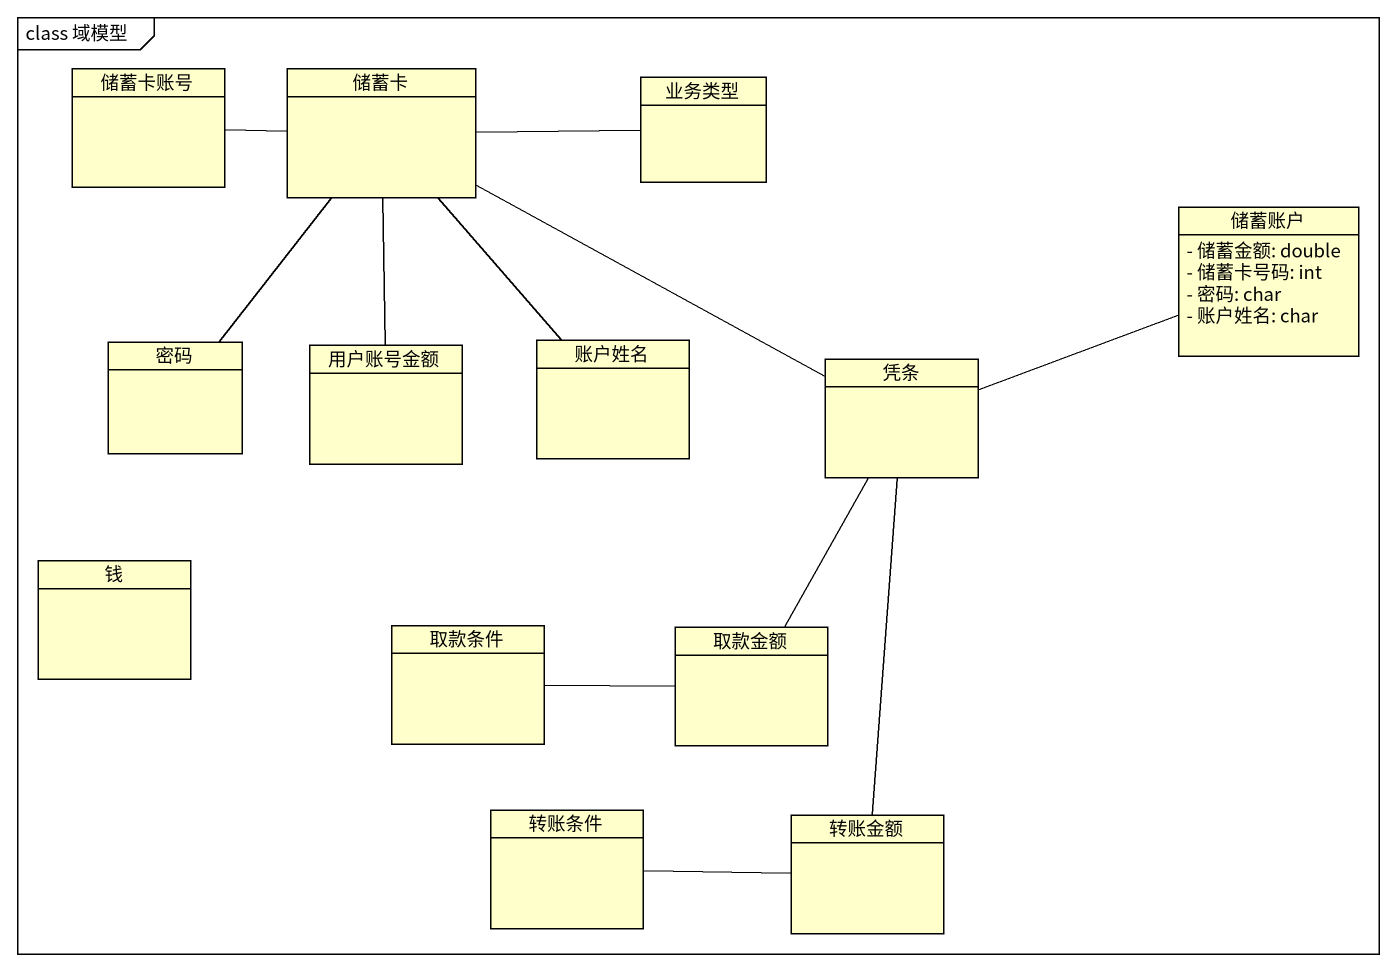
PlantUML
@startuml
mainframe class 域模型
hide circle
hide empty members
skinparam classAttributeIconSize 0
class 储蓄卡账号
class 储蓄卡
class 业务类型
class 储蓄账户 {
  - 储蓄金额: double
  - 储蓄卡号码: int
  - 密码: char
  - 账户姓名: char
}
class 密码
class 用户账号金额
class 账户姓名
class 凭条
class 钱
class 取款条件
class 取款金额
class 转账条件
class 转账金额
储蓄卡 -left- 储蓄卡账号
储蓄卡 -right- 业务类型
储蓄卡 -- 密码
储蓄卡 -- 用户账号金额
储蓄卡 -- 账户姓名
储蓄卡 -right- 凭条
凭条 -right- 储蓄账户
凭条 -- 取款金额
凭条 -- 转账金额
取款金额 -left- 取款条件
转账金额 -left- 转账条件
@enduml
